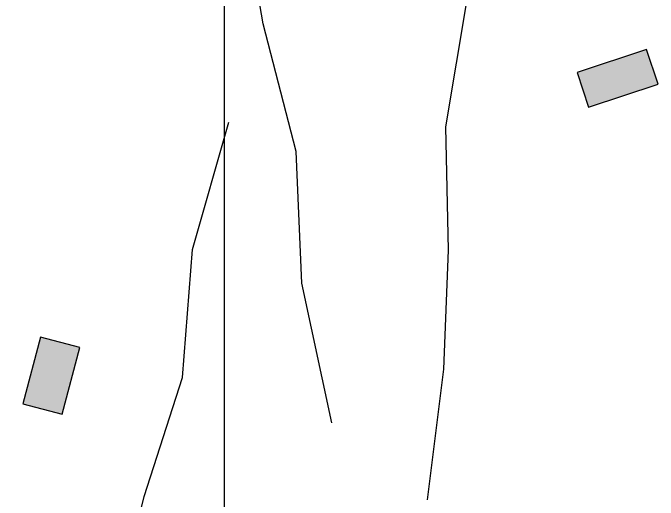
# Model space of a CAD drawing. Header units: millimetres. Extents: x 0 to 476461836, y 0 to 306518700.
# Drawn here: x 475898160 to 476098919, y 305752268 to 305903976 of the extents above; entities that cross this region are included whole.
import ezdxf

# ---------------------------------------------------------------- set-up
doc = ezdxf.new("R2010")
doc.units = ezdxf.units.MM
doc.header["$LTSCALE"] = 500
for name, color, linetype in [('IMAGES', 7, 'Continuous'), ('OSBASE$0$Building', 8, 'Continuous'), ('OSBASE$0$Field Boundary', 9, 'Continuous')]:
    doc.layers.add(name, color=color, linetype=linetype)
picture_1 = doc.add_image_def('image1.jpg', size_in_pixel=(6000, 4000))

msp = doc.modelspace()

# ---------------------------------------------------------------- hatches: boundary and pattern name
at = {"layer": 'OSBASE$0$Building'}
for points in [[(476077265, 305874627), (476098919, 305881776), (476095345, 305892600), (476073692, 305885450)], [(475913476, 305779007), (475918962, 305799765), (475906705, 305803004), (475901219, 305782246)]]:
    msp.add_hatch(color=8, dxfattribs=at).paths.add_polyline_path(points)

# ---------------------------------------------------------------- linework, layer by layer
for points in [[(476077265, 305874627), (476098919, 305881776), (476095345, 305892600), (476073692, 305885450)], [(475913476, 305779007), (475918962, 305799765), (475906705, 305803004), (475901219, 305782246)]]:
    msp.add_lwpolyline(points, close=True, dxfattribs=at)
at = {"layer": 'OSBASE$0$Field Boundary'}
for points in [[(475997432, 305776286), (475988097, 305819768), (475986352, 305860823), (475976006, 305900518), (475969819, 305936922), (475962927, 305977343)], [(476027210, 305752316), (476032251, 305793086), (476033715, 305830078), (476032870, 305868505), (476039518, 305908229), (476040284, 305953268)], [(475923745, 305676141), (475928896, 305712160), (475938964, 305753340), (475950950, 305790473), (475954027, 305830336), (475965375, 305869983)]]:
    msp.add_lwpolyline(points, dxfattribs=at)

# ---------------------------------------------------------------- pictures from other files: only their frames are drawn
at = {"layer": 'IMAGES'}
image = msp.add_image(picture_1, insert=(475363910, 305623170), size_in_units=(600000, 400000), dxfattribs=at)

doc.saveas('drawing.dxf')
